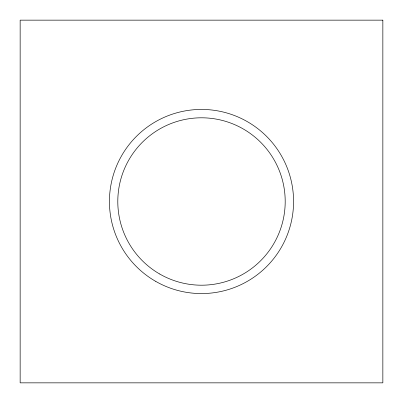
<?xml version="1.0" encoding="UTF-8"?>
<svg xmlns="http://www.w3.org/2000/svg" width="403" height="403" viewBox="0 0 403 403"><rect width="100%" height="100%" fill="white"/><g stroke="black" fill="none" stroke-linecap="round" stroke-linejoin="round"><path stroke-width="0.6" d="M382.85 20.15L20.15 20.15L20.15 382.85L382.85 382.85L382.85 20.15M159.648 273.985A83.698 83.698 0 0 0 285.198 201.5A83.698 83.698 0 0 0 159.648 129.015A83.698 83.698 0 0 0 159.648 273.985M155.467 281.234A92.07 92.07 0 0 0 293.57 201.5A92.07 92.07 0 0 0 155.467 121.766A92.07 92.07 0 0 0 155.467 281.234"/></g></svg>
